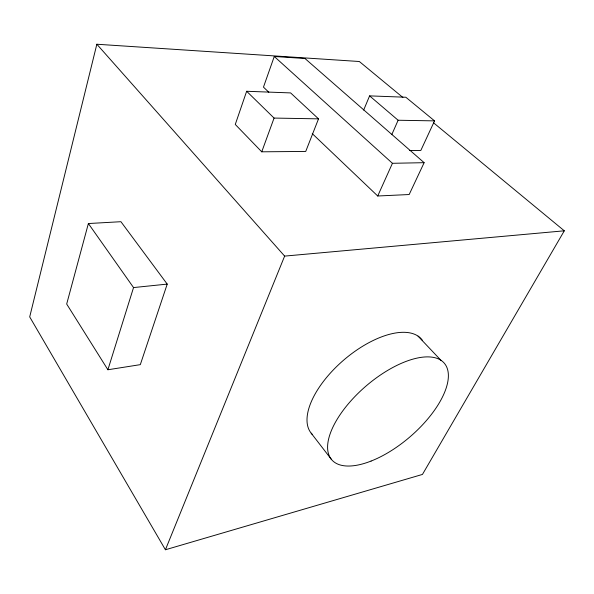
<?xml version="1.0" encoding="UTF-8"?>
<svg xmlns="http://www.w3.org/2000/svg" width="594" height="594" viewBox="0 0 594 594"><rect width="100%" height="100%" fill="white"/><g stroke="black" fill="none" stroke-linecap="round" stroke-linejoin="round"><path stroke-width="0.89" d="M402.903 97.49L359.34 61.509L96.844 44.238L29.7 316.899L165.422 549.762L422.453 474.428L564.3 230.806L433.613 122.854M88.38 223.537L66.684 304.031L107.9 369.758L140.31 364.649L167.218 284.103L120.924 221.703L88.38 223.537L133.539 287.57L107.9 369.758M246.651 91.268L235.269 124.458L261.746 151.812L305.732 151.433L318.525 118.852L290.615 92.916L246.651 91.268L274.072 118.072L318.525 118.852M312.244 133.613L377.725 195.998L409.177 194.528L424.131 162.682L304.952 58.487L274.265 56.482L263.469 87.14L268.815 92.233M261.746 151.812L274.072 118.072M165.422 549.762L284.63 256.103L564.3 230.806M363.662 110.076L369.594 95.879L405.828 97.238L434.548 120.879L420.834 150.438L409.704 150.534M391.765 134.652L398.129 120.24L434.548 120.879M377.725 195.998L392.434 163.298L424.131 162.682M133.539 287.57L167.218 284.103M369.594 95.879L398.129 120.24M274.265 56.482L392.434 163.298M418.042 336.122L440.934 360.313M96.844 44.238L284.63 256.103M311.197 433.197L331.459 459.459M312.422 434.533A72.475 34.779 -40.6 0 1 344.134 359.719A72.475 34.779 -40.6 0 1 422.624 340.622M371.102 461.055A74.146 33.591 -40.6 0 0 446.666 366.966A74.146 33.591 -40.6 0 0 346.198 406.422A74.146 33.591 -40.6 0 0 371.102 461.055"/></g></svg>
